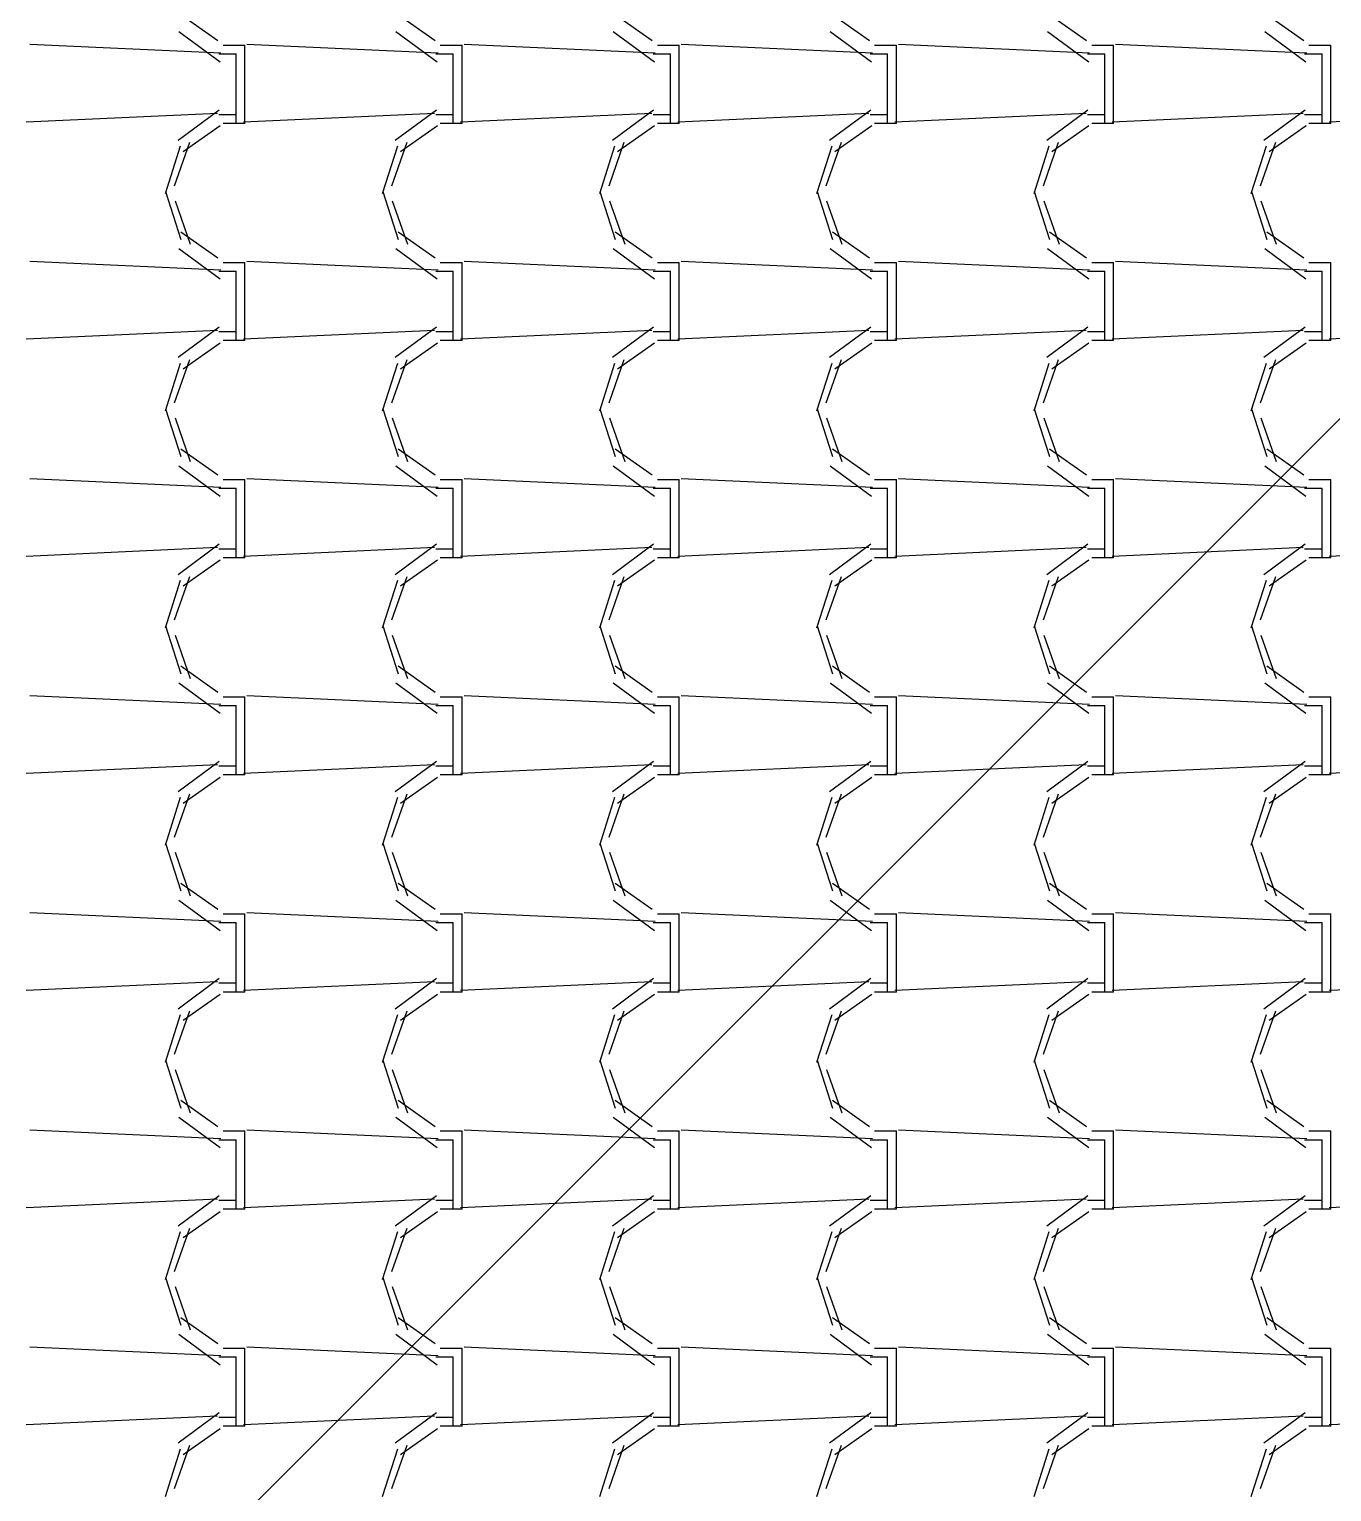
# Model space of a CAD drawing. Header units: millimetres. Extents: x -336 to -33, y -135 to 770.
# Drawn here: x -306.375 to -304.576, y 729.719 to 731.739 of the extents above; entities that cross this region are included whole.
import ezdxf

# ---------------------------------------------------------------- set-up
doc = ezdxf.new("R2010")
doc.units = ezdxf.units.MM
doc.header["$LTSCALE"] = 50
doc.header["$MEASUREMENT"] = 0
doc.layers.add('-HIDRO', color=8, linetype='CONTINUOUS')
doc.layers.add('AF', color=5, linetype='CONTINUOUS')

msp = doc.modelspace()

# ---------------------------------------------------------------- linework, layer by layer
at = {"layer": '-HIDRO', "linetype": 'Continuous'}
for p, q in [((-306.1657, 731.7593), (-306.1147, 731.7233)), ((-305.8657, 731.7593), (-305.8147, 731.7233)), ((-305.5657, 731.7593), (-305.5147, 731.7233)), ((-305.2657, 731.7593), (-305.2147, 731.7233)), ((-304.9657, 731.7593), (-304.9147, 731.7233)), ((-304.6657, 731.7593), (-304.6147, 731.7233)), ((-306.1686, 731.736), (-306.1116, 731.694)), ((-305.8686, 731.736), (-305.8116, 731.694)), ((-305.5686, 731.736), (-305.5116, 731.694)), ((-305.2686, 731.736), (-305.2116, 731.694)), ((-304.9686, 731.736), (-304.9116, 731.694)), ((-304.6686, 731.7359), (-304.6116, 731.6939)), ((-306.1105, 731.7061), (-306.3745, 731.7181)), ((-306.1074, 731.7169), (-306.0774, 731.7169)), ((-306.0774, 731.6209), (-306.0774, 731.7169)), ((-305.8105, 731.7061), (-306.0745, 731.7181)), ((-305.8074, 731.7169), (-305.7774, 731.7169)), ((-305.7774, 731.6209), (-305.7774, 731.7169)), ((-305.5105, 731.7061), (-305.7745, 731.7181)), ((-305.5074, 731.7169), (-305.4774, 731.7169)), ((-305.4774, 731.6209), (-305.4774, 731.7169)), ((-305.2105, 731.7061), (-305.4745, 731.7181)), ((-305.2074, 731.7169), (-305.1774, 731.7169)), ((-305.1774, 731.6209), (-305.1774, 731.7169)), ((-304.9105, 731.7061), (-305.1745, 731.7181)), ((-304.9074, 731.7169), (-304.8774, 731.7169)), ((-304.8774, 731.6209), (-304.8774, 731.7169)), ((-304.6105, 731.7061), (-304.8745, 731.7181)), ((-304.6074, 731.7169), (-304.5774, 731.7169)), ((-304.5774, 731.6209), (-304.5774, 731.7169)), ((-306.1134, 731.7049), (-306.0894, 731.7049)), ((-306.0894, 731.6209), (-306.0894, 731.7049)), ((-305.8134, 731.7049), (-305.7894, 731.7049)), ((-305.7894, 731.6209), (-305.7894, 731.7049)), ((-305.5134, 731.7049), (-305.4894, 731.7049)), ((-305.4894, 731.6209), (-305.4894, 731.7049)), ((-305.2134, 731.7049), (-305.1894, 731.7049)), ((-305.1894, 731.6209), (-305.1894, 731.7049)), ((-304.9134, 731.7049), (-304.8894, 731.7049)), ((-304.8894, 731.6209), (-304.8894, 731.7049)), ((-304.6134, 731.7049), (-304.5894, 731.7049)), ((-304.5894, 731.6209), (-304.5894, 731.7049)), ((-306.1153, 731.6228), (-306.3793, 731.6108)), ((-306.1127, 731.6274), (-306.1697, 731.5854)), ((-306.0894, 731.6209), (-306.1134, 731.6209)), ((-306.0894, 731.6089), (-306.0894, 731.6209)), ((-305.8153, 731.6228), (-306.0793, 731.6108)), ((-306.0774, 731.6089), (-306.0774, 731.6209)), ((-305.8127, 731.6274), (-305.8697, 731.5854)), ((-305.7894, 731.6209), (-305.8134, 731.6209)), ((-305.7894, 731.6089), (-305.7894, 731.6209)), ((-305.5153, 731.6228), (-305.7793, 731.6108)), ((-305.7774, 731.6089), (-305.7774, 731.6209)), ((-305.5127, 731.6274), (-305.5697, 731.5854)), ((-305.4894, 731.6209), (-305.5134, 731.6209)), ((-305.4894, 731.6089), (-305.4894, 731.6209)), ((-305.2153, 731.6228), (-305.4793, 731.6108)), ((-305.4774, 731.6089), (-305.4774, 731.6209)), ((-305.2127, 731.6274), (-305.2697, 731.5854)), ((-305.1894, 731.6209), (-305.2134, 731.6209)), ((-305.1894, 731.6089), (-305.1894, 731.6209)), ((-304.9153, 731.6228), (-305.1793, 731.6108)), ((-305.1774, 731.6089), (-305.1774, 731.6209)), ((-304.9127, 731.6274), (-304.9697, 731.5854)), ((-304.8894, 731.6209), (-304.9134, 731.6209)), ((-304.8894, 731.6089), (-304.8894, 731.6209)), ((-304.6153, 731.6228), (-304.8793, 731.6108)), ((-304.8774, 731.6089), (-304.8774, 731.6209)), ((-304.6127, 731.6274), (-304.6697, 731.5854)), ((-304.5894, 731.6209), (-304.6134, 731.6209)), ((-304.5894, 731.6089), (-304.5894, 731.6209)), ((-304.3153, 731.6228), (-304.5793, 731.6108)), ((-304.5774, 731.6089), (-304.5774, 731.6209)), ((-306.1114, 731.6054), (-306.1624, 731.5694)), ((-306.0774, 731.6089), (-306.1074, 731.6089)), ((-305.8114, 731.6054), (-305.8624, 731.5694)), ((-305.7774, 731.6089), (-305.8074, 731.6089)), ((-305.5114, 731.6054), (-305.5624, 731.5694)), ((-305.4774, 731.6089), (-305.5074, 731.6089)), ((-305.2114, 731.6054), (-305.2624, 731.5694)), ((-305.1774, 731.6089), (-305.2074, 731.6089)), ((-304.9114, 731.6054), (-304.9624, 731.5694)), ((-304.8774, 731.6089), (-304.9074, 731.6089)), ((-304.6114, 731.6054), (-304.6624, 731.5694)), ((-304.5774, 731.6089), (-304.6074, 731.6089)), ((-306.1666, 731.5774), (-306.1876, 731.5114)), ((-306.1538, 731.5824), (-306.1748, 731.5224)), ((-305.8666, 731.5774), (-305.8876, 731.5114)), ((-305.8538, 731.5824), (-305.8748, 731.5224)), ((-305.5666, 731.5774), (-305.5876, 731.5114)), ((-305.5538, 731.5824), (-305.5748, 731.5224)), ((-305.2666, 731.5774), (-305.2876, 731.5114)), ((-305.2538, 731.5824), (-305.2748, 731.5224)), ((-304.9666, 731.5774), (-304.9876, 731.5114)), ((-304.9538, 731.5824), (-304.9748, 731.5224)), ((-304.6666, 731.5774), (-304.6876, 731.5114)), ((-304.6538, 731.5824), (-304.6748, 731.5224)), ((-306.1868, 731.5146), (-306.1658, 731.4486)), ((-305.8868, 731.5146), (-305.8658, 731.4486)), ((-305.5868, 731.5146), (-305.5658, 731.4486)), ((-305.2868, 731.5146), (-305.2658, 731.4486)), ((-304.9868, 731.5146), (-304.9658, 731.4486)), ((-304.6868, 731.5146), (-304.6658, 731.4486)), ((-306.1737, 731.502), (-306.1527, 731.442)), ((-305.8737, 731.502), (-305.8527, 731.442)), ((-305.5737, 731.502), (-305.5527, 731.442)), ((-305.2737, 731.502), (-305.2527, 731.442)), ((-304.9737, 731.502), (-304.9527, 731.442)), ((-304.6737, 731.502), (-304.6527, 731.442)), ((-306.1657, 731.4593), (-306.1147, 731.4233)), ((-305.8657, 731.4593), (-305.8147, 731.4233)), ((-305.5657, 731.4593), (-305.5147, 731.4233)), ((-305.2657, 731.4593), (-305.2147, 731.4233)), ((-304.9657, 731.4593), (-304.9147, 731.4233)), ((-304.6657, 731.4593), (-304.6147, 731.4233)), ((-306.1686, 731.436), (-306.1116, 731.394)), ((-305.8686, 731.436), (-305.8116, 731.394)), ((-305.5686, 731.436), (-305.5116, 731.394)), ((-305.2686, 731.436), (-305.2116, 731.394)), ((-304.9686, 731.436), (-304.9116, 731.394)), ((-304.6686, 731.436), (-304.6116, 731.394)), ((-306.1105, 731.4061), (-306.3745, 731.4181)), ((-306.1074, 731.4169), (-306.0774, 731.4169)), ((-306.0774, 731.3209), (-306.0774, 731.4169)), ((-305.8105, 731.4061), (-306.0745, 731.4181)), ((-305.8074, 731.4169), (-305.7774, 731.4169)), ((-305.7774, 731.3209), (-305.7774, 731.4169)), ((-305.5105, 731.4061), (-305.7745, 731.4181)), ((-305.5074, 731.4169), (-305.4774, 731.4169)), ((-305.4774, 731.3209), (-305.4774, 731.4169)), ((-305.2105, 731.4061), (-305.4745, 731.4181)), ((-305.2074, 731.4169), (-305.1774, 731.4169)), ((-305.1774, 731.3209), (-305.1774, 731.4169)), ((-304.9105, 731.4061), (-305.1745, 731.4181)), ((-304.9074, 731.4169), (-304.8774, 731.4169)), ((-304.8774, 731.3209), (-304.8774, 731.4169)), ((-304.6105, 731.4061), (-304.8745, 731.4181)), ((-304.6074, 731.4169), (-304.5774, 731.4169)), ((-304.5774, 731.3209), (-304.5774, 731.4169)), ((-306.1134, 731.4049), (-306.0894, 731.4049)), ((-306.0894, 731.3209), (-306.0894, 731.4049)), ((-305.8134, 731.4049), (-305.7894, 731.4049)), ((-305.7894, 731.3209), (-305.7894, 731.4049)), ((-305.5134, 731.4049), (-305.4894, 731.4049)), ((-305.4894, 731.3209), (-305.4894, 731.4049)), ((-305.2134, 731.4049), (-305.1894, 731.4049)), ((-305.1894, 731.3209), (-305.1894, 731.4049)), ((-304.9134, 731.4049), (-304.8894, 731.4049)), ((-304.8894, 731.3209), (-304.8894, 731.4049)), ((-304.6134, 731.4049), (-304.5894, 731.4049)), ((-304.5894, 731.3209), (-304.5894, 731.4049)), ((-306.1153, 731.3228), (-306.3793, 731.3108)), ((-306.1127, 731.3274), (-306.1697, 731.2854)), ((-306.0894, 731.3209), (-306.1134, 731.3209)), ((-306.0894, 731.3089), (-306.0894, 731.3209)), ((-305.8153, 731.3228), (-306.0793, 731.3108)), ((-306.0774, 731.3089), (-306.0774, 731.3209)), ((-305.8127, 731.3274), (-305.8697, 731.2854)), ((-305.7894, 731.3209), (-305.8134, 731.3209)), ((-305.7894, 731.3089), (-305.7894, 731.3209)), ((-305.5153, 731.3228), (-305.7793, 731.3108)), ((-305.7774, 731.3089), (-305.7774, 731.3209)), ((-305.5127, 731.3274), (-305.5697, 731.2854)), ((-305.4894, 731.3209), (-305.5134, 731.3209)), ((-305.4894, 731.3089), (-305.4894, 731.3209)), ((-305.2153, 731.3228), (-305.4793, 731.3108)), ((-305.4774, 731.3089), (-305.4774, 731.3209)), ((-305.2127, 731.3274), (-305.2697, 731.2854)), ((-305.1894, 731.3209), (-305.2134, 731.3209)), ((-305.1894, 731.3089), (-305.1894, 731.3209)), ((-304.9153, 731.3228), (-305.1793, 731.3108)), ((-305.1774, 731.3089), (-305.1774, 731.3209)), ((-304.9127, 731.3274), (-304.9697, 731.2854)), ((-304.8894, 731.3209), (-304.9134, 731.3209)), ((-304.8894, 731.3089), (-304.8894, 731.3209)), ((-304.6153, 731.3228), (-304.8793, 731.3108)), ((-304.8774, 731.3089), (-304.8774, 731.3209)), ((-304.6127, 731.3274), (-304.6697, 731.2854)), ((-304.5894, 731.3209), (-304.6134, 731.3209)), ((-304.5894, 731.3089), (-304.5894, 731.3209)), ((-304.3153, 731.3228), (-304.5793, 731.3108)), ((-304.5774, 731.3089), (-304.5774, 731.3209)), ((-306.1114, 731.3054), (-306.1624, 731.2694)), ((-306.0774, 731.3089), (-306.1074, 731.3089)), ((-305.8114, 731.3054), (-305.8624, 731.2694)), ((-305.7774, 731.3089), (-305.8074, 731.3089)), ((-305.5114, 731.3054), (-305.5624, 731.2694)), ((-305.4774, 731.3089), (-305.5074, 731.3089)), ((-305.2114, 731.3054), (-305.2624, 731.2694)), ((-305.1774, 731.3089), (-305.2074, 731.3089)), ((-304.9114, 731.3054), (-304.9624, 731.2694)), ((-304.8774, 731.3089), (-304.9074, 731.3089)), ((-304.6114, 731.3054), (-304.6624, 731.2694)), ((-304.5774, 731.3089), (-304.6074, 731.3089)), ((-306.1666, 731.2774), (-306.1876, 731.2114)), ((-306.1538, 731.2824), (-306.1748, 731.2224)), ((-305.8666, 731.2774), (-305.8876, 731.2114)), ((-305.8538, 731.2824), (-305.8748, 731.2224)), ((-305.5666, 731.2774), (-305.5876, 731.2114)), ((-305.5538, 731.2824), (-305.5748, 731.2224)), ((-305.2666, 731.2774), (-305.2876, 731.2114)), ((-305.2538, 731.2824), (-305.2748, 731.2224)), ((-304.9666, 731.2774), (-304.9876, 731.2114)), ((-304.9538, 731.2824), (-304.9748, 731.2224)), ((-304.6666, 731.2774), (-304.6876, 731.2114)), ((-304.6538, 731.2824), (-304.6748, 731.2224)), ((-306.1868, 731.2146), (-306.1658, 731.1486)), ((-305.8868, 731.2146), (-305.8658, 731.1486)), ((-305.5868, 731.2146), (-305.5658, 731.1486)), ((-305.2868, 731.2146), (-305.2658, 731.1486)), ((-304.9868, 731.2146), (-304.9658, 731.1486)), ((-304.6868, 731.2146), (-304.6658, 731.1486)), ((-306.1737, 731.202), (-306.1527, 731.142)), ((-305.8737, 731.202), (-305.8527, 731.142)), ((-305.5737, 731.202), (-305.5527, 731.142)), ((-305.2737, 731.202), (-305.2527, 731.142)), ((-304.9737, 731.202), (-304.9527, 731.142)), ((-304.6737, 731.202), (-304.6527, 731.142)), ((-306.1657, 731.1593), (-306.1147, 731.1233)), ((-305.8657, 731.1593), (-305.8147, 731.1233)), ((-305.5657, 731.1593), (-305.5147, 731.1233)), ((-305.2657, 731.1593), (-305.2147, 731.1233)), ((-304.9657, 731.1593), (-304.9147, 731.1233)), ((-304.6657, 731.1593), (-304.6147, 731.1233)), ((-306.1686, 731.136), (-306.1116, 731.094)), ((-305.8686, 731.136), (-305.8116, 731.094)), ((-305.5686, 731.136), (-305.5116, 731.094)), ((-305.2686, 731.136), (-305.2116, 731.094)), ((-304.9686, 731.136), (-304.9116, 731.094)), ((-304.6686, 731.136), (-304.6116, 731.094)), ((-306.1105, 731.1061), (-306.3745, 731.1181)), ((-306.1074, 731.1169), (-306.0774, 731.1169)), ((-306.0774, 731.0209), (-306.0774, 731.1169)), ((-305.8105, 731.1061), (-306.0745, 731.1181)), ((-305.8074, 731.1169), (-305.7774, 731.1169)), ((-305.7774, 731.0209), (-305.7774, 731.1169)), ((-305.5105, 731.1061), (-305.7745, 731.1181)), ((-305.5074, 731.1169), (-305.4774, 731.1169)), ((-305.4774, 731.0209), (-305.4774, 731.1169)), ((-305.2105, 731.1061), (-305.4745, 731.1181)), ((-305.2074, 731.1169), (-305.1774, 731.1169)), ((-305.1774, 731.0209), (-305.1774, 731.1169)), ((-304.9105, 731.1061), (-305.1745, 731.1181)), ((-304.9074, 731.1169), (-304.8774, 731.1169)), ((-304.8774, 731.0209), (-304.8774, 731.1169)), ((-304.6105, 731.1061), (-304.8745, 731.1181)), ((-304.6074, 731.1169), (-304.5774, 731.1169)), ((-304.5774, 731.0209), (-304.5774, 731.1169)), ((-306.1134, 731.1049), (-306.0894, 731.1049)), ((-306.0894, 731.0209), (-306.0894, 731.1049)), ((-305.8134, 731.1049), (-305.7894, 731.1049)), ((-305.7894, 731.0209), (-305.7894, 731.1049)), ((-305.5134, 731.1049), (-305.4894, 731.1049)), ((-305.4894, 731.0209), (-305.4894, 731.1049)), ((-305.2134, 731.1049), (-305.1894, 731.1049)), ((-305.1894, 731.0209), (-305.1894, 731.1049)), ((-304.9134, 731.1049), (-304.8894, 731.1049)), ((-304.8894, 731.0209), (-304.8894, 731.1049)), ((-304.6134, 731.1049), (-304.5894, 731.1049)), ((-304.5894, 731.0209), (-304.5894, 731.1049)), ((-306.1153, 731.0228), (-306.3793, 731.0108)), ((-306.1127, 731.0274), (-306.1697, 730.9854)), ((-306.0894, 731.0209), (-306.1134, 731.0209)), ((-306.0774, 731.0089), (-306.1074, 731.0089)), ((-306.0894, 731.0089), (-306.0894, 731.0209)), ((-305.8153, 731.0228), (-306.0793, 731.0108)), ((-306.0774, 731.0089), (-306.0774, 731.0209)), ((-305.8127, 731.0274), (-305.8697, 730.9854)), ((-305.7894, 731.0209), (-305.8134, 731.0209)), ((-305.7774, 731.0089), (-305.8074, 731.0089)), ((-305.7894, 731.0089), (-305.7894, 731.0209)), ((-305.5153, 731.0228), (-305.7793, 731.0108)), ((-305.7774, 731.0089), (-305.7774, 731.0209)), ((-305.5127, 731.0274), (-305.5697, 730.9854)), ((-305.4894, 731.0209), (-305.5134, 731.0209)), ((-305.4774, 731.0089), (-305.5074, 731.0089)), ((-305.4894, 731.0089), (-305.4894, 731.0209)), ((-305.2153, 731.0228), (-305.4793, 731.0108)), ((-305.4774, 731.0089), (-305.4774, 731.0209)), ((-305.2127, 731.0274), (-305.2697, 730.9854)), ((-305.1894, 731.0209), (-305.2134, 731.0209)), ((-305.1774, 731.0089), (-305.2074, 731.0089)), ((-305.1894, 731.0089), (-305.1894, 731.0209)), ((-304.9153, 731.0228), (-305.1793, 731.0108)), ((-305.1774, 731.0089), (-305.1774, 731.0209)), ((-304.9127, 731.0274), (-304.9697, 730.9854)), ((-304.8894, 731.0209), (-304.9134, 731.0209)), ((-304.8774, 731.0089), (-304.9074, 731.0089)), ((-304.8894, 731.0089), (-304.8894, 731.0209)), ((-304.6153, 731.0228), (-304.8793, 731.0108)), ((-304.8774, 731.0089), (-304.8774, 731.0209)), ((-304.6127, 731.0274), (-304.6697, 730.9854)), ((-304.5894, 731.0209), (-304.6134, 731.0209)), ((-304.5774, 731.0089), (-304.6074, 731.0089)), ((-304.5894, 731.0089), (-304.5894, 731.0209)), ((-304.3153, 731.0228), (-304.5793, 731.0108)), ((-304.5774, 731.0089), (-304.5774, 731.0209)), ((-306.1114, 731.0054), (-306.1624, 730.9694)), ((-305.8114, 731.0054), (-305.8624, 730.9694)), ((-305.5114, 731.0054), (-305.5624, 730.9694)), ((-305.2114, 731.0054), (-305.2624, 730.9694)), ((-304.9114, 731.0054), (-304.9624, 730.9694)), ((-304.6114, 731.0054), (-304.6624, 730.9694)), ((-306.1666, 730.9774), (-306.1876, 730.9114)), ((-306.1538, 730.9824), (-306.1748, 730.9224)), ((-305.8666, 730.9774), (-305.8876, 730.9114)), ((-305.8538, 730.9824), (-305.8748, 730.9224)), ((-305.5666, 730.9774), (-305.5876, 730.9114)), ((-305.5538, 730.9824), (-305.5748, 730.9224)), ((-305.2666, 730.9774), (-305.2876, 730.9114)), ((-305.2538, 730.9824), (-305.2748, 730.9224)), ((-304.9666, 730.9774), (-304.9876, 730.9114)), ((-304.9538, 730.9824), (-304.9748, 730.9224)), ((-304.6666, 730.9774), (-304.6876, 730.9114)), ((-304.6538, 730.9824), (-304.6748, 730.9224)), ((-306.1868, 730.9146), (-306.1658, 730.8486)), ((-305.8868, 730.9146), (-305.8658, 730.8486)), ((-305.5868, 730.9146), (-305.5658, 730.8486)), ((-305.2868, 730.9146), (-305.2658, 730.8486)), ((-304.9868, 730.9146), (-304.9658, 730.8486)), ((-304.6868, 730.9146), (-304.6658, 730.8486)), ((-306.1737, 730.902), (-306.1527, 730.842)), ((-305.8737, 730.902), (-305.8527, 730.842)), ((-305.5737, 730.902), (-305.5527, 730.842)), ((-305.2737, 730.902), (-305.2527, 730.842)), ((-304.9737, 730.902), (-304.9527, 730.842)), ((-304.6737, 730.902), (-304.6527, 730.842)), ((-306.1657, 730.8593), (-306.1147, 730.8233)), ((-305.8657, 730.8593), (-305.8147, 730.8233)), ((-305.5657, 730.8593), (-305.5147, 730.8233)), ((-305.2657, 730.8593), (-305.2147, 730.8233)), ((-304.9657, 730.8593), (-304.9147, 730.8233)), ((-304.6657, 730.8593), (-304.6147, 730.8233)), ((-306.1686, 730.836), (-306.1116, 730.794)), ((-305.8686, 730.836), (-305.8116, 730.794)), ((-305.5686, 730.836), (-305.5116, 730.794)), ((-305.2686, 730.836), (-305.2116, 730.794)), ((-304.9686, 730.836), (-304.9116, 730.794)), ((-304.6686, 730.836), (-304.6116, 730.794)), ((-306.1105, 730.8061), (-306.3745, 730.8181)), ((-306.1074, 730.8169), (-306.0774, 730.8169)), ((-306.0774, 730.7209), (-306.0774, 730.8169)), ((-305.8105, 730.8061), (-306.0745, 730.8181)), ((-305.8074, 730.8169), (-305.7774, 730.8169)), ((-305.7774, 730.7209), (-305.7774, 730.8169)), ((-305.5105, 730.8061), (-305.7745, 730.8181)), ((-305.5074, 730.8169), (-305.4774, 730.8169)), ((-305.4774, 730.7209), (-305.4774, 730.8169)), ((-305.2105, 730.8061), (-305.4745, 730.8181)), ((-305.2074, 730.8169), (-305.1774, 730.8169)), ((-305.1774, 730.7209), (-305.1774, 730.8169)), ((-304.9105, 730.8061), (-305.1745, 730.8181)), ((-304.9074, 730.8169), (-304.8774, 730.8169)), ((-304.8774, 730.7209), (-304.8774, 730.8169)), ((-304.6105, 730.8061), (-304.8745, 730.8181)), ((-304.6074, 730.8169), (-304.5774, 730.8169)), ((-304.5774, 730.7209), (-304.5774, 730.8169)), ((-306.1134, 730.8049), (-306.0894, 730.8049)), ((-306.0894, 730.7209), (-306.0894, 730.8049)), ((-305.8134, 730.8049), (-305.7894, 730.8049)), ((-305.7894, 730.7209), (-305.7894, 730.8049)), ((-305.5134, 730.8049), (-305.4894, 730.8049)), ((-305.4894, 730.7209), (-305.4894, 730.8049)), ((-305.2134, 730.8049), (-305.1894, 730.8049)), ((-305.1894, 730.7209), (-305.1894, 730.8049)), ((-304.9134, 730.8049), (-304.8894, 730.8049)), ((-304.8894, 730.7209), (-304.8894, 730.8049)), ((-304.6134, 730.8049), (-304.5894, 730.8049)), ((-304.5894, 730.7209), (-304.5894, 730.8049)), ((-306.1127, 730.7274), (-306.1697, 730.6854)), ((-305.8127, 730.7274), (-305.8697, 730.6854)), ((-305.5127, 730.7274), (-305.5697, 730.6854)), ((-305.2127, 730.7274), (-305.2697, 730.6854)), ((-304.9127, 730.7274), (-304.9697, 730.6854)), ((-304.6127, 730.7274), (-304.6697, 730.6854)), ((-306.1153, 730.7228), (-306.3793, 730.7108)), ((-306.1114, 730.7054), (-306.1624, 730.6694)), ((-306.0894, 730.7209), (-306.1134, 730.7209)), ((-306.0774, 730.7089), (-306.1074, 730.7089)), ((-306.0894, 730.7089), (-306.0894, 730.7209)), ((-305.8153, 730.7228), (-306.0793, 730.7108)), ((-306.0774, 730.7089), (-306.0774, 730.7209)), ((-305.8114, 730.7054), (-305.8624, 730.6694)), ((-305.7894, 730.7209), (-305.8134, 730.7209)), ((-305.7774, 730.7089), (-305.8074, 730.7089)), ((-305.7894, 730.7089), (-305.7894, 730.7209)), ((-305.5153, 730.7228), (-305.7793, 730.7108)), ((-305.7774, 730.7089), (-305.7774, 730.7209)), ((-305.5114, 730.7054), (-305.5624, 730.6694)), ((-305.4894, 730.7209), (-305.5134, 730.7209)), ((-305.4774, 730.7089), (-305.5074, 730.7089)), ((-305.4894, 730.7089), (-305.4894, 730.7209)), ((-305.2153, 730.7228), (-305.4793, 730.7108)), ((-305.4774, 730.7089), (-305.4774, 730.7209)), ((-305.2114, 730.7054), (-305.2624, 730.6694)), ((-305.1894, 730.7209), (-305.2134, 730.7209)), ((-305.1774, 730.7089), (-305.2074, 730.7089)), ((-305.1894, 730.7089), (-305.1894, 730.7209)), ((-304.9153, 730.7228), (-305.1793, 730.7108)), ((-305.1774, 730.7089), (-305.1774, 730.7209)), ((-304.9114, 730.7054), (-304.9624, 730.6694)), ((-304.8894, 730.7209), (-304.9134, 730.7209)), ((-304.8774, 730.7089), (-304.9074, 730.7089)), ((-304.8894, 730.7089), (-304.8894, 730.7209)), ((-304.6153, 730.7228), (-304.8793, 730.7108)), ((-304.8774, 730.7089), (-304.8774, 730.7209)), ((-304.6114, 730.7054), (-304.6624, 730.6694)), ((-304.5894, 730.7209), (-304.6134, 730.7209)), ((-304.5774, 730.7089), (-304.6074, 730.7089)), ((-304.5894, 730.7089), (-304.5894, 730.7209)), ((-304.3153, 730.7228), (-304.5793, 730.7108)), ((-304.5774, 730.7089), (-304.5774, 730.7209)), ((-306.1666, 730.6774), (-306.1876, 730.6114)), ((-306.1538, 730.6824), (-306.1748, 730.6224)), ((-305.8666, 730.6774), (-305.8876, 730.6114)), ((-305.8538, 730.6824), (-305.8748, 730.6224)), ((-305.5666, 730.6774), (-305.5876, 730.6114)), ((-305.5538, 730.6824), (-305.5748, 730.6224)), ((-305.2666, 730.6774), (-305.2876, 730.6114)), ((-305.2538, 730.6824), (-305.2748, 730.6224)), ((-304.9666, 730.6774), (-304.9876, 730.6114)), ((-304.9538, 730.6824), (-304.9748, 730.6224)), ((-304.6666, 730.6774), (-304.6876, 730.6114)), ((-304.6538, 730.6824), (-304.6748, 730.6224)), ((-306.1868, 730.6146), (-306.1658, 730.5486)), ((-305.8868, 730.6146), (-305.8658, 730.5486)), ((-305.5868, 730.6146), (-305.5658, 730.5486)), ((-305.2868, 730.6146), (-305.2658, 730.5486)), ((-304.9868, 730.6146), (-304.9658, 730.5486)), ((-304.6868, 730.6146), (-304.6658, 730.5486)), ((-306.1737, 730.602), (-306.1527, 730.542)), ((-305.8737, 730.602), (-305.8527, 730.542)), ((-305.5737, 730.602), (-305.5527, 730.542)), ((-305.2737, 730.602), (-305.2527, 730.542)), ((-304.9737, 730.602), (-304.9527, 730.542)), ((-304.6737, 730.602), (-304.6527, 730.542)), ((-306.1657, 730.5593), (-306.1147, 730.5233)), ((-305.8657, 730.5593), (-305.8147, 730.5233)), ((-305.5657, 730.5593), (-305.5147, 730.5233)), ((-305.2657, 730.5593), (-305.2147, 730.5233)), ((-304.9657, 730.5593), (-304.9147, 730.5233)), ((-304.6657, 730.5593), (-304.6147, 730.5233)), ((-306.1686, 730.536), (-306.1116, 730.494)), ((-305.8686, 730.536), (-305.8116, 730.494)), ((-305.5686, 730.536), (-305.5116, 730.494)), ((-305.2686, 730.536), (-305.2116, 730.494)), ((-304.9686, 730.536), (-304.9116, 730.494)), ((-304.6686, 730.536), (-304.6116, 730.494)), ((-306.1105, 730.5061), (-306.3745, 730.5181)), ((-306.1134, 730.5049), (-306.0894, 730.5049)), ((-306.1074, 730.5169), (-306.0774, 730.5169)), ((-306.0894, 730.4209), (-306.0894, 730.5049)), ((-306.0774, 730.4209), (-306.0774, 730.5169)), ((-305.8105, 730.5061), (-306.0745, 730.5181)), ((-305.8134, 730.5049), (-305.7894, 730.5049)), ((-305.8074, 730.5169), (-305.7774, 730.5169)), ((-305.7894, 730.4209), (-305.7894, 730.5049)), ((-305.7774, 730.4209), (-305.7774, 730.5169)), ((-305.5105, 730.5061), (-305.7745, 730.5181)), ((-305.5134, 730.5049), (-305.4894, 730.5049)), ((-305.5074, 730.5169), (-305.4774, 730.5169)), ((-305.4894, 730.4209), (-305.4894, 730.5049)), ((-305.4774, 730.4209), (-305.4774, 730.5169)), ((-305.2105, 730.5061), (-305.4745, 730.5181)), ((-305.2134, 730.5049), (-305.1894, 730.5049)), ((-305.2074, 730.5169), (-305.1774, 730.5169)), ((-305.1894, 730.4209), (-305.1894, 730.5049)), ((-305.1774, 730.4209), (-305.1774, 730.5169)), ((-304.9105, 730.5061), (-305.1745, 730.5181)), ((-304.9134, 730.5049), (-304.8894, 730.5049)), ((-304.9074, 730.5169), (-304.8774, 730.5169)), ((-304.8894, 730.4209), (-304.8894, 730.5049)), ((-304.8774, 730.4209), (-304.8774, 730.5169)), ((-304.6105, 730.5061), (-304.8745, 730.5181)), ((-304.6134, 730.5049), (-304.5894, 730.5049)), ((-304.6074, 730.5169), (-304.5774, 730.5169)), ((-304.5894, 730.4209), (-304.5894, 730.5049)), ((-304.5774, 730.4209), (-304.5774, 730.5169)), ((-306.1153, 730.4228), (-306.3793, 730.4108)), ((-306.1127, 730.4274), (-306.1697, 730.3854)), ((-305.8153, 730.4228), (-306.0793, 730.4108)), ((-305.8127, 730.4274), (-305.8697, 730.3854)), ((-305.5153, 730.4228), (-305.7793, 730.4108)), ((-305.5127, 730.4274), (-305.5697, 730.3854)), ((-305.2153, 730.4228), (-305.4793, 730.4108)), ((-305.2127, 730.4274), (-305.2697, 730.3854)), ((-304.9153, 730.4228), (-305.1793, 730.4108)), ((-304.9127, 730.4274), (-304.9697, 730.3854)), ((-304.6153, 730.4228), (-304.8793, 730.4108)), ((-304.6127, 730.4274), (-304.6697, 730.3854)), ((-304.3153, 730.4228), (-304.5793, 730.4108)), ((-306.1114, 730.4054), (-306.1624, 730.3694)), ((-306.0894, 730.4209), (-306.1134, 730.4209)), ((-306.0774, 730.4089), (-306.1074, 730.4089)), ((-306.0894, 730.4089), (-306.0894, 730.4209)), ((-306.0774, 730.4089), (-306.0774, 730.4209)), ((-305.8114, 730.4054), (-305.8624, 730.3694)), ((-305.7894, 730.4209), (-305.8134, 730.4209)), ((-305.7774, 730.4089), (-305.8074, 730.4089)), ((-305.7894, 730.4089), (-305.7894, 730.4209)), ((-305.7774, 730.4089), (-305.7774, 730.4209)), ((-305.5114, 730.4054), (-305.5624, 730.3694)), ((-305.4894, 730.4209), (-305.5134, 730.4209)), ((-305.4774, 730.4089), (-305.5074, 730.4089)), ((-305.4894, 730.4089), (-305.4894, 730.4209)), ((-305.4774, 730.4089), (-305.4774, 730.4209)), ((-305.2114, 730.4054), (-305.2624, 730.3694)), ((-305.1894, 730.4209), (-305.2134, 730.4209)), ((-305.1774, 730.4089), (-305.2074, 730.4089)), ((-305.1894, 730.4089), (-305.1894, 730.4209)), ((-305.1774, 730.4089), (-305.1774, 730.4209)), ((-304.9114, 730.4054), (-304.9624, 730.3694)), ((-304.8894, 730.4209), (-304.9134, 730.4209)), ((-304.8774, 730.4089), (-304.9074, 730.4089)), ((-304.8894, 730.4089), (-304.8894, 730.4209)), ((-304.8774, 730.4089), (-304.8774, 730.4209)), ((-304.6114, 730.4054), (-304.6624, 730.3694)), ((-304.5894, 730.4209), (-304.6134, 730.4209)), ((-304.5774, 730.4089), (-304.6074, 730.4089)), ((-304.5894, 730.4089), (-304.5894, 730.4209)), ((-304.5774, 730.4089), (-304.5774, 730.4209)), ((-306.1538, 730.3824), (-306.1748, 730.3224)), ((-305.8538, 730.3824), (-305.8748, 730.3224)), ((-305.5538, 730.3824), (-305.5748, 730.3224)), ((-305.2538, 730.3824), (-305.2748, 730.3224)), ((-304.9538, 730.3824), (-304.9748, 730.3224)), ((-304.6538, 730.3824), (-304.6748, 730.3224)), ((-306.1666, 730.3774), (-306.1876, 730.3114)), ((-305.8666, 730.3774), (-305.8876, 730.3114)), ((-305.5666, 730.3774), (-305.5876, 730.3114)), ((-305.2666, 730.3774), (-305.2876, 730.3114)), ((-304.9666, 730.3774), (-304.9876, 730.3114)), ((-304.6666, 730.3774), (-304.6876, 730.3114)), ((-306.1868, 730.3146), (-306.1658, 730.2486)), ((-306.1737, 730.302), (-306.1527, 730.242)), ((-305.8868, 730.3146), (-305.8658, 730.2486)), ((-305.8737, 730.302), (-305.8527, 730.242)), ((-305.5868, 730.3146), (-305.5658, 730.2486)), ((-305.5737, 730.302), (-305.5527, 730.242)), ((-305.2868, 730.3146), (-305.2658, 730.2486)), ((-305.2737, 730.302), (-305.2527, 730.242)), ((-304.9868, 730.3146), (-304.9658, 730.2486)), ((-304.9737, 730.302), (-304.9527, 730.242)), ((-304.6868, 730.3146), (-304.6658, 730.2486)), ((-304.6737, 730.302), (-304.6527, 730.242)), ((-306.1657, 730.2593), (-306.1147, 730.2233)), ((-305.8657, 730.2593), (-305.8147, 730.2233)), ((-305.5657, 730.2593), (-305.5147, 730.2233)), ((-305.2657, 730.2593), (-305.2147, 730.2233)), ((-304.9657, 730.2593), (-304.9147, 730.2233)), ((-304.6657, 730.2593), (-304.6147, 730.2233)), ((-306.1686, 730.236), (-306.1116, 730.194)), ((-305.8686, 730.236), (-305.8116, 730.194)), ((-305.5686, 730.236), (-305.5116, 730.194)), ((-305.2686, 730.236), (-305.2116, 730.194)), ((-304.9686, 730.236), (-304.9116, 730.194)), ((-304.6686, 730.236), (-304.6116, 730.194)), ((-306.1105, 730.2061), (-306.3745, 730.2181)), ((-306.1134, 730.2049), (-306.0894, 730.2049)), ((-306.1074, 730.2169), (-306.0774, 730.2169)), ((-306.0894, 730.1209), (-306.0894, 730.2049)), ((-306.0774, 730.1209), (-306.0774, 730.2169)), ((-305.8105, 730.2061), (-306.0745, 730.2181)), ((-305.8134, 730.2049), (-305.7894, 730.2049)), ((-305.8074, 730.2169), (-305.7774, 730.2169)), ((-305.7894, 730.1209), (-305.7894, 730.2049)), ((-305.7774, 730.1209), (-305.7774, 730.2169)), ((-305.5105, 730.2061), (-305.7745, 730.2181)), ((-305.5134, 730.2049), (-305.4894, 730.2049)), ((-305.5074, 730.2169), (-305.4774, 730.2169)), ((-305.4894, 730.1209), (-305.4894, 730.2049)), ((-305.4774, 730.1209), (-305.4774, 730.2169)), ((-305.2105, 730.2061), (-305.4745, 730.2181)), ((-305.2134, 730.2049), (-305.1894, 730.2049)), ((-305.2074, 730.2169), (-305.1774, 730.2169)), ((-305.1894, 730.1209), (-305.1894, 730.2049)), ((-305.1774, 730.1209), (-305.1774, 730.2169)), ((-304.9105, 730.2061), (-305.1745, 730.2181)), ((-304.9134, 730.2049), (-304.8894, 730.2049)), ((-304.9074, 730.2169), (-304.8774, 730.2169)), ((-304.8894, 730.1209), (-304.8894, 730.2049)), ((-304.8774, 730.1209), (-304.8774, 730.2169)), ((-304.6105, 730.2061), (-304.8745, 730.2181)), ((-304.6134, 730.2049), (-304.5894, 730.2049)), ((-304.6074, 730.2169), (-304.5774, 730.2169)), ((-304.5894, 730.1209), (-304.5894, 730.2049)), ((-304.5774, 730.1209), (-304.5774, 730.2169)), ((-306.1153, 730.1228), (-306.3793, 730.1108)), ((-306.1127, 730.1274), (-306.1697, 730.0854)), ((-306.0894, 730.1209), (-306.1134, 730.1209)), ((-306.0894, 730.1089), (-306.0894, 730.1209)), ((-305.8153, 730.1228), (-306.0793, 730.1108)), ((-306.0774, 730.1089), (-306.0774, 730.1209)), ((-305.8127, 730.1274), (-305.8697, 730.0854)), ((-305.7894, 730.1209), (-305.8134, 730.1209)), ((-305.7894, 730.1089), (-305.7894, 730.1209)), ((-305.5153, 730.1228), (-305.7793, 730.1108)), ((-305.7774, 730.1089), (-305.7774, 730.1209)), ((-305.5127, 730.1274), (-305.5697, 730.0854)), ((-305.4894, 730.1209), (-305.5134, 730.1209)), ((-305.4894, 730.1089), (-305.4894, 730.1209)), ((-305.2153, 730.1228), (-305.4793, 730.1108)), ((-305.4774, 730.1089), (-305.4774, 730.1209)), ((-305.2127, 730.1274), (-305.2697, 730.0854)), ((-305.1894, 730.1209), (-305.2134, 730.1209)), ((-305.1894, 730.1089), (-305.1894, 730.1209)), ((-304.9153, 730.1228), (-305.1793, 730.1108)), ((-305.1774, 730.1089), (-305.1774, 730.1209)), ((-304.9127, 730.1274), (-304.9697, 730.0854)), ((-304.8894, 730.1209), (-304.9134, 730.1209)), ((-304.8894, 730.1089), (-304.8894, 730.1209)), ((-304.6153, 730.1228), (-304.8793, 730.1108)), ((-304.8774, 730.1089), (-304.8774, 730.1209)), ((-304.6127, 730.1274), (-304.6697, 730.0854)), ((-304.5894, 730.1209), (-304.6134, 730.1209)), ((-304.5894, 730.1089), (-304.5894, 730.1209)), ((-304.3153, 730.1228), (-304.5793, 730.1108)), ((-304.5774, 730.1089), (-304.5774, 730.1209)), ((-306.1114, 730.1054), (-306.1624, 730.0694)), ((-306.0774, 730.1089), (-306.1074, 730.1089)), ((-305.8114, 730.1054), (-305.8624, 730.0694)), ((-305.7774, 730.1089), (-305.8074, 730.1089)), ((-305.5114, 730.1054), (-305.5624, 730.0694)), ((-305.4774, 730.1089), (-305.5074, 730.1089)), ((-305.2114, 730.1054), (-305.2624, 730.0694)), ((-305.1774, 730.1089), (-305.2074, 730.1089)), ((-304.9114, 730.1054), (-304.9624, 730.0694)), ((-304.8774, 730.1089), (-304.9074, 730.1089)), ((-304.6114, 730.1054), (-304.6624, 730.0694)), ((-304.5774, 730.1089), (-304.6074, 730.1089)), ((-306.1538, 730.0824), (-306.1748, 730.0224)), ((-305.8538, 730.0824), (-305.8748, 730.0224)), ((-305.5538, 730.0824), (-305.5748, 730.0224)), ((-305.2538, 730.0824), (-305.2748, 730.0224)), ((-304.9538, 730.0824), (-304.9748, 730.0224)), ((-304.6538, 730.0824), (-304.6748, 730.0224)), ((-306.1666, 730.0774), (-306.1876, 730.0114)), ((-305.8666, 730.0774), (-305.8876, 730.0114)), ((-305.5666, 730.0774), (-305.5876, 730.0114)), ((-305.2666, 730.0774), (-305.2876, 730.0114)), ((-304.9666, 730.0774), (-304.9876, 730.0114)), ((-304.6666, 730.0774), (-304.6876, 730.0114)), ((-306.1868, 730.0146), (-306.1658, 729.9486)), ((-306.1737, 730.002), (-306.1527, 729.942)), ((-305.8868, 730.0146), (-305.8658, 729.9486)), ((-305.8737, 730.002), (-305.8527, 729.942)), ((-305.5868, 730.0146), (-305.5658, 729.9486)), ((-305.5737, 730.002), (-305.5527, 729.942)), ((-305.2868, 730.0146), (-305.2658, 729.9486)), ((-305.2737, 730.002), (-305.2527, 729.942)), ((-304.9868, 730.0146), (-304.9658, 729.9486)), ((-304.9737, 730.002), (-304.9527, 729.942)), ((-304.6868, 730.0146), (-304.6658, 729.9486)), ((-304.6737, 730.002), (-304.6527, 729.942)), ((-306.1657, 729.9593), (-306.1147, 729.9233)), ((-305.8657, 729.9593), (-305.8147, 729.9233)), ((-305.5657, 729.9593), (-305.5147, 729.9233)), ((-305.2657, 729.9593), (-305.2147, 729.9233)), ((-304.9657, 729.9593), (-304.9147, 729.9233)), ((-304.6657, 729.9593), (-304.6147, 729.9233)), ((-306.1105, 729.9061), (-306.3745, 729.9181)), ((-306.1686, 729.936), (-306.1116, 729.894)), ((-306.1074, 729.9169), (-306.0774, 729.9169)), ((-306.0774, 729.8209), (-306.0774, 729.9169)), ((-305.8105, 729.9061), (-306.0745, 729.9181)), ((-305.8686, 729.936), (-305.8116, 729.894)), ((-305.8074, 729.9169), (-305.7774, 729.9169)), ((-305.7774, 729.8209), (-305.7774, 729.9169)), ((-305.5105, 729.9061), (-305.7745, 729.9181)), ((-305.5686, 729.936), (-305.5116, 729.894)), ((-305.5074, 729.9169), (-305.4774, 729.9169)), ((-305.4774, 729.8209), (-305.4774, 729.9169)), ((-305.2105, 729.9061), (-305.4745, 729.9181)), ((-305.2686, 729.936), (-305.2116, 729.894)), ((-305.2074, 729.9169), (-305.1774, 729.9169)), ((-305.1774, 729.8209), (-305.1774, 729.9169)), ((-304.9105, 729.9061), (-305.1745, 729.9181)), ((-304.9686, 729.936), (-304.9116, 729.894)), ((-304.9074, 729.9169), (-304.8774, 729.9169)), ((-304.8774, 729.8209), (-304.8774, 729.9169)), ((-304.6105, 729.9061), (-304.8745, 729.9181)), ((-304.6686, 729.936), (-304.6116, 729.894)), ((-304.6074, 729.9169), (-304.5774, 729.9169)), ((-304.5774, 729.8209), (-304.5774, 729.9169)), ((-306.1134, 729.9049), (-306.0894, 729.9049)), ((-306.0894, 729.8209), (-306.0894, 729.9049)), ((-305.8134, 729.9049), (-305.7894, 729.9049)), ((-305.7894, 729.8209), (-305.7894, 729.9049)), ((-305.5134, 729.9049), (-305.4894, 729.9049)), ((-305.4894, 729.8209), (-305.4894, 729.9049)), ((-305.2134, 729.9049), (-305.1894, 729.9049)), ((-305.1894, 729.8209), (-305.1894, 729.9049)), ((-304.9134, 729.9049), (-304.8894, 729.9049)), ((-304.8894, 729.8209), (-304.8894, 729.9049)), ((-304.6134, 729.9049), (-304.5894, 729.9049)), ((-304.5894, 729.8209), (-304.5894, 729.9049)), ((-306.1153, 729.8228), (-306.3793, 729.8108)), ((-306.1127, 729.8274), (-306.1697, 729.7854)), ((-306.0894, 729.8209), (-306.1134, 729.8209)), ((-306.0894, 729.8089), (-306.0894, 729.8209)), ((-305.8153, 729.8228), (-306.0793, 729.8108)), ((-306.0774, 729.8089), (-306.0774, 729.8209)), ((-305.8127, 729.8274), (-305.8697, 729.7854)), ((-305.7894, 729.8209), (-305.8134, 729.8209)), ((-305.7894, 729.8089), (-305.7894, 729.8209)), ((-305.5153, 729.8228), (-305.7793, 729.8108)), ((-305.7774, 729.8089), (-305.7774, 729.8209)), ((-305.5127, 729.8274), (-305.5697, 729.7854)), ((-305.4894, 729.8209), (-305.5134, 729.8209)), ((-305.4894, 729.8089), (-305.4894, 729.8209)), ((-305.2153, 729.8228), (-305.4793, 729.8108)), ((-305.4774, 729.8089), (-305.4774, 729.8209)), ((-305.2127, 729.8274), (-305.2697, 729.7854)), ((-305.1894, 729.8209), (-305.2134, 729.8209)), ((-305.1894, 729.8089), (-305.1894, 729.8209)), ((-304.9153, 729.8228), (-305.1793, 729.8108)), ((-305.1774, 729.8089), (-305.1774, 729.8209)), ((-304.9127, 729.8274), (-304.9697, 729.7854)), ((-304.8894, 729.8209), (-304.9134, 729.8209)), ((-304.8894, 729.8089), (-304.8894, 729.8209)), ((-304.6153, 729.8228), (-304.8793, 729.8108)), ((-304.8774, 729.8089), (-304.8774, 729.8209)), ((-304.6127, 729.8274), (-304.6697, 729.7854)), ((-304.5894, 729.8209), (-304.6134, 729.8209)), ((-304.5894, 729.8089), (-304.5894, 729.8209)), ((-304.3153, 729.8228), (-304.5793, 729.8108)), ((-304.5774, 729.8089), (-304.5774, 729.8209)), ((-306.1114, 729.8054), (-306.1624, 729.7694)), ((-306.0774, 729.8089), (-306.1074, 729.8089)), ((-305.8114, 729.8054), (-305.8624, 729.7694)), ((-305.7774, 729.8089), (-305.8074, 729.8089)), ((-305.5114, 729.8054), (-305.5624, 729.7694)), ((-305.4774, 729.8089), (-305.5074, 729.8089)), ((-305.2114, 729.8054), (-305.2624, 729.7694)), ((-305.1774, 729.8089), (-305.2074, 729.8089)), ((-304.9114, 729.8054), (-304.9624, 729.7694)), ((-304.8774, 729.8089), (-304.9074, 729.8089)), ((-304.6114, 729.8054), (-304.6624, 729.7694)), ((-304.5774, 729.8089), (-304.6074, 729.8089)), ((-306.1666, 729.7774), (-306.1876, 729.7114)), ((-306.1538, 729.7824), (-306.1748, 729.7224)), ((-305.8666, 729.7774), (-305.8876, 729.7114)), ((-305.8538, 729.7824), (-305.8748, 729.7224)), ((-305.5666, 729.7774), (-305.5876, 729.7114)), ((-305.5538, 729.7824), (-305.5748, 729.7224)), ((-305.2666, 729.7774), (-305.2876, 729.7114)), ((-305.2538, 729.7824), (-305.2748, 729.7224)), ((-304.9666, 729.7774), (-304.9876, 729.7114)), ((-304.9538, 729.7824), (-304.9748, 729.7224)), ((-304.6666, 729.7774), (-304.6876, 729.7114)), ((-304.6538, 729.7824), (-304.6748, 729.7224))]:
    msp.add_line(p, q, dxfattribs=at)
at = {"layer": 'AF'}
msp.add_line((-306.221, 729.5449), (-302.9497, 732.8161), dxfattribs=at)

doc.saveas('drawing.dxf')
